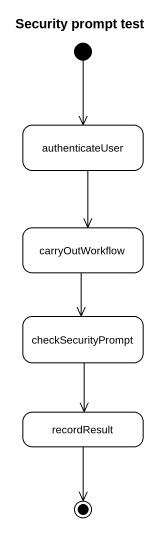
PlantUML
@startuml
title Security prompt test
hide empty description
state authenticateUser
state carryOutWorkflow
state checkSecurityPrompt
state recordResult
[*] --> authenticateUser
authenticateUser --> carryOutWorkflow
carryOutWorkflow --> checkSecurityPrompt
checkSecurityPrompt --> recordResult
recordResult --> [*]
@enduml
